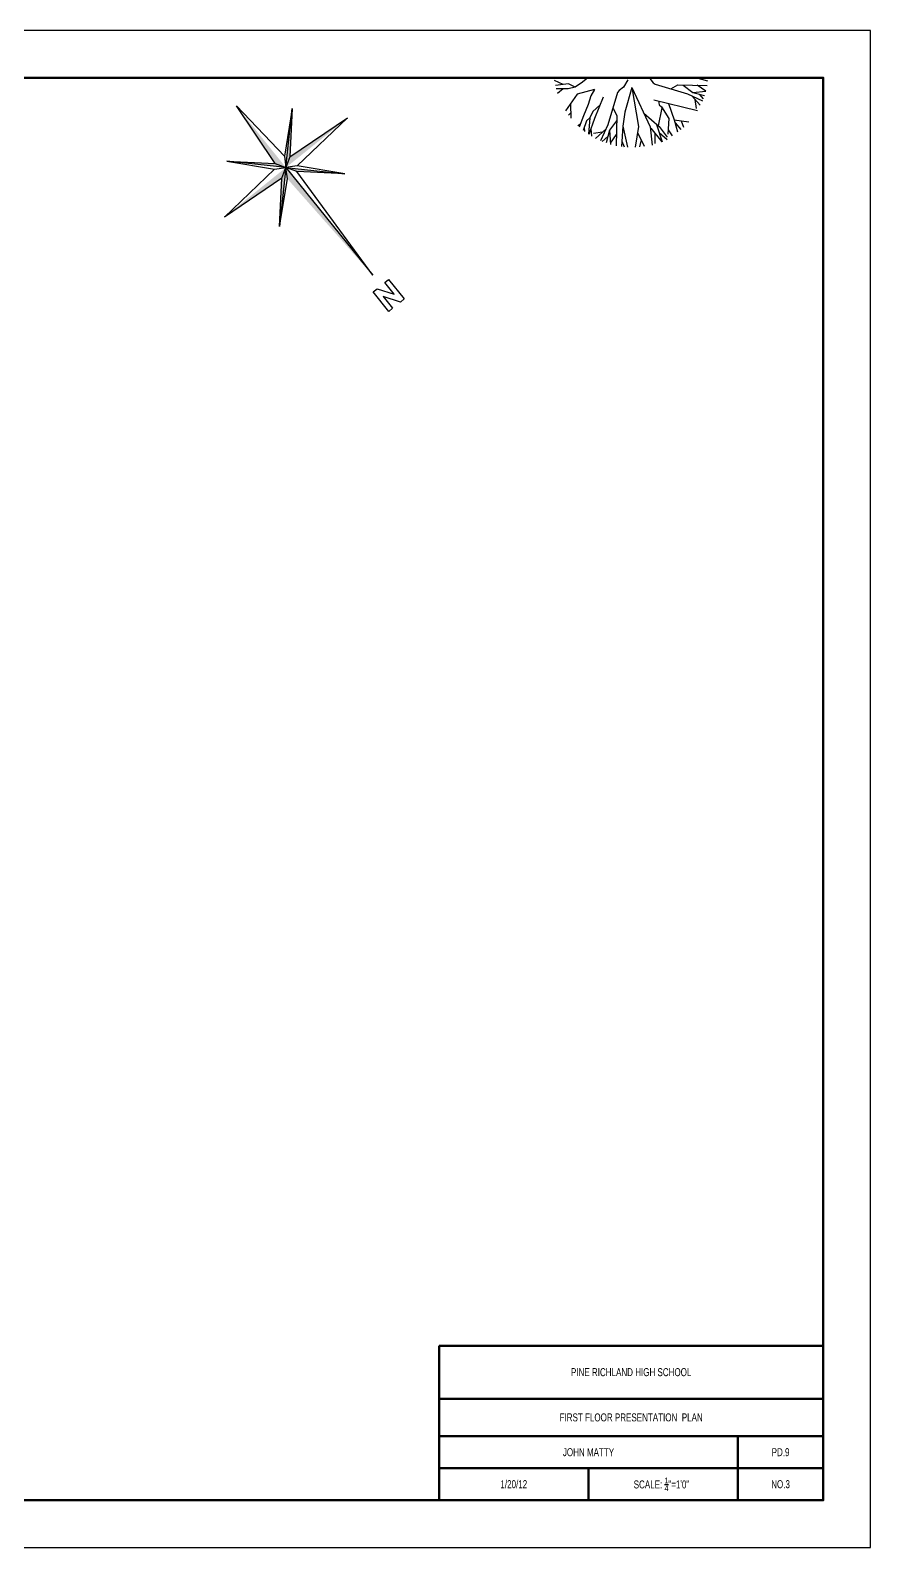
# Model space of a CAD drawing. Header units: inches. Extents: x 43 to 7578, y 1297 to 3809.
# Drawn here: x 1133 to 1771, y 2657 to 3809 of the extents above; entities that cross this region are included whole.
import ezdxf

# ---------------------------------------------------------------- set-up
doc = ezdxf.new("R2010")
doc.units = ezdxf.units.IN
doc.header["$LTSCALE"] = 0.5
doc.header["$MEASUREMENT"] = 0
doc.layers.add('A-Anno-Note', color=231, linetype='Continuous', lineweight=25)
doc.layers.add('L-Site-Plnt', color=71, linetype='Continuous', lineweight=25)
doc.styles.get("Standard").update_dxf_attribs({"font": 'romans.shx', "width": 0.75})

# ---------------------------------------------------------------- blocks, each defined once
blk = doc.blocks.new('Anno_North_K_Metric')
at = {"color": 0, "linetype": 'ByBlock', "lineweight": -2}
for p, q in [((-0.5, 0.83), (0, 6.67)), ((0.5, 0.83), (0, 6.67)), ((0, 0), (-3.54, 3.54)), ((-3.54, 3.54), (-0.83, 0.5)), ((0, 0), (-3.54, 3.54)), ((-3.54, 3.54), (-0.5, 0.83)), ((0, 0), (3.54, 3.54)), ((0, 0), (3.54, 3.54)), ((3.54, 3.54), (0.5, 0.83)), ((3.54, 3.54), (0.83, 0.5)), ((-0.83, 0.5), (-6.67, 0)), ((-0.83, -0.5), (-6.67, 0)), ((0, 0), (-3.54, -3.54)), ((0, 0), (-3.54, -3.54)), ((-0.83, 0.5), (0, 0)), ((-0.83, -0.5), (0, 0)), ((-0.83, -0.5), (0, 0)), ((-0.5, 0.83), (0, 0)), ((-0.5, 0.83), (0, 0)), ((-0.5, -0.83), (0, 0)), ((0.5, 0.83), (0, 0)), ((0.83, 0.5), (0, 0)), ((0.83, 0.5), (0, 0)), ((0.83, 0.5), (0, 0)), ((0, 0), (11.67, 0)), ((0, 0), (3.54, -3.54)), ((0, 0), (3.54, -3.54)), ((0, 0), (0, 0)), ((0, 0), (0, 0)), ((0, 0), (0, 0)), ((0, 0), (0, 0)), ((0, 0), (0, 0)), ((0, 0), (0, 0)), ((0, 0), (0, 0)), ((0, 0), (0, 0)), ((0.5, -0.83), (0, 0)), ((0, 0), (0, 0)), ((0, 0), (0, 0)), ((0, 0), (0, 0)), ((0, 0), (0, 0)), ((0.5, -0.83), (0, 0)), ((0, 0), (0, 0)), ((0, 0), (0, 0)), ((0, 0), (0, 0)), ((0, 0), (0, 0)), ((0.83, -0.5), (0, 0)), ((11.67, 0), (0.83, 0.5)), ((12.79, 0.41), (12.79, 0.83)), ((12.79, 0.83), (14.89, 0.83)), ((14.05, 0.41), (12.79, 0.41)), ((12.79, -0.43), (14.05, 0.41)), ((14.89, 0.41), (13.63, -0.43)), ((14.89, 0.83), (14.89, 0.41)), ((-3.54, -3.54), (-0.83, -0.5)), ((-3.54, -3.54), (-0.5, -0.83)), ((-0.5, -0.83), (0, -6.67)), ((0.5, -0.83), (0, -6.67)), ((3.54, -3.54), (0.5, -0.83)), ((3.54, -3.54), (0.83, -0.5)), ((12.79, -0.85), (12.79, -0.43)), ((14.89, -0.85), (12.79, -0.85)), ((13.63, -0.43), (14.89, -0.43)), ((14.89, -0.43), (14.89, -0.85))]:
    blk.add_line(p, q, dxfattribs=at)
for points in [[(0, 6.67), (0, 0), (-0.5, 0.83)], [(-3.54, 3.54), (0, 0), (-0.5, 0.83)], [(3.54, 3.54), (0, 0), (0.83, 0.5)], [(-6.67, 0), (0, 0), (-0.83, -0.5)], [(-3.54, -3.54), (0, 0), (-0.83, -0.5)], [(0, 0), (11.67, 0), (0.83, -0.5)], [(0, -6.67), (0, 0), (0.5, -0.83)], [(3.54, -3.54), (0, 0), (0.5, -0.83)]]:
    blk.add_solid(points, dxfattribs=at)

msp = doc.modelspace()

# ---------------------------------------------------------------- linework, layer by layer
at = {"lineweight": 70}
for p, q in [((1734.74877, 2810.36549), (1443.14877, 2810.36549)), ((1443.14877, 2810.36549), (1443.14877, 2693.07749)), ((1443.14877, 2770.18949), (1734.74877, 2770.18949)), ((1443.14877, 2741.67749), (1734.74877, 2741.67749)), ((1669.94877, 2717.37749), (1669.94877, 2741.67749)), ((1443.14877, 2717.37749), (1734.74877, 2717.37749)), ((1556.54877, 2693.07749), (1556.54877, 2717.37749)), ((1669.94877, 2693.07749), (1669.94877, 2717.37749))]:
    msp.add_line(p, q, dxfattribs=at)
msp.add_lwpolyline([(42.74877, 3809.07749), (42.74877, 2657.07749), (1770.74877, 2657.07749), (1770.74877, 3809.07749)], close=True)
msp.add_lwpolyline([(78.74877, 3773.07749), (78.74877, 2693.07749), (1734.74877, 2693.07749), (1734.74877, 3773.07749)], close=True, dxfattribs=at)
at = {"layer": 'L-Site-Plnt', "color": 7}
for p, q in [((1531.72397, 3773.07749), (1530.59545, 3772.5499)), ((1537.37521, 3768.01294), (1530.80989, 3770.87278)), ((1537.37521, 3768.01294), (1531.44385, 3767.2423)), ((1541.40649, 3768.48982), (1537.37521, 3768.01294)), ((1546.36777, 3765.99862), (1541.40649, 3768.48982)), ((1552.08457, 3769.84858), (1546.36777, 3765.99862)), ((1555.96201, 3773.07749), (1552.08457, 3769.84858)), ((1586.40397, 3771.40594), (1583.02189, 3765.8593)), ((1602.22403, 3773.07749), (1603.10797, 3772.5385)), ((1604.48308, 3773.07749), (1603.10797, 3772.5385)), ((1603.10797, 3772.5385), (1605.63037, 3769.27114)), ((1605.63037, 3769.27114), (1607.08597, 3768.18538)), ((1607.08597, 3768.18538), (1631.66233, 3760.83106)), ((1619.16493, 3764.73418), (1624.41901, 3767.61442)), ((1624.41901, 3767.61442), (1624.48669, 3767.60458)), ((1624.48669, 3767.60458), (1646.68621, 3767.18734)), ((1628.48125, 3767.34958), (1635.69469, 3761.9527)), ((1647.26797, 3770.43802), (1637.92859, 3773.07749)), ((1645.58833, 3762.80122), (1639.06945, 3767.3305)), ((1541.00329, 3764.58574), (1532.05201, 3764.61058)), ((1537.35973, 3764.5597), (1533.05233, 3761.14198)), ((1548.00625, 3760.6015), (1539.19729, 3747.93598)), ((1546.36777, 3765.99862), (1541.00329, 3764.58574)), ((1561.11301, 3764.25838), (1548.00625, 3760.6015)), ((1558.36393, 3759.2653), (1556.28601, 3752.70082)), ((1561.11301, 3764.25838), (1558.36393, 3759.2653)), ((1567.69381, 3758.46922), (1561.13365, 3742.09414)), ((1578.66877, 3761.88142), (1571.31445, 3737.30494)), ((1579.75465, 3763.33702), (1578.66877, 3761.88142)), ((1583.02189, 3765.8593), (1579.75465, 3763.33702)), ((1589.51137, 3765.71962), (1584.09601, 3746.9983)), ((1589.51137, 3765.71962), (1594.60501, 3736.0339)), ((1589.51137, 3765.71962), (1603.36885, 3735.70726)), ((1606.04233, 3756.29962), (1639.18009, 3748.31578)), ((1631.66233, 3760.83106), (1642.96765, 3755.54518)), ((1634.89009, 3759.32182), (1641.36697, 3752.18734)), ((1635.69469, 3761.9527), (1645.59649, 3762.80194)), ((1635.69469, 3761.9527), (1644.57121, 3759.60598)), ((1637.31781, 3756.64762), (1638.24373, 3749.8399)), ((1640.50009, 3760.68226), (1643.61769, 3757.08706)), ((1543.02265, 3746.4199), (1541.42101, 3744.63898)), ((1542.95221, 3753.33478), (1543.06273, 3742.48042)), ((1552.80877, 3744.2653), (1549.52569, 3735.59266)), ((1556.28601, 3752.70082), (1552.80877, 3744.2653)), ((1559.79793, 3747.3553), (1557.52345, 3742.77742)), ((1565.24773, 3752.36338), (1559.79793, 3747.3553)), ((1575.21769, 3749.80234), (1578.09781, 3744.54826)), ((1578.08797, 3744.48058), (1577.65513, 3721.4437)), ((1578.09781, 3744.54826), (1578.08797, 3744.48058)), ((1584.09601, 3746.9983), (1582.70101, 3736.23454)), ((1598.48713, 3746.2801), (1610.19973, 3736.01518)), ((1612.24165, 3750.34402), (1609.41637, 3736.70182)), ((1609.60021, 3755.44246), (1610.23873, 3752.50738)), ((1610.23873, 3752.50738), (1611.87373, 3750.9103)), ((1611.87373, 3750.9103), (1617.57157, 3742.14346)), ((1617.31573, 3753.58354), (1621.48297, 3741.0697)), ((1550.36137, 3737.80006), (1548.46165, 3736.58242)), ((1555.14949, 3740.37922), (1552.41901, 3733.13278)), ((1553.17729, 3735.14506), (1553.61949, 3732.2023)), ((1557.52345, 3742.77742), (1555.14949, 3740.37922)), ((1557.52345, 3742.77742), (1556.42953, 3730.2079)), ((1561.13365, 3742.09414), (1556.75113, 3729.99514)), ((1558.33381, 3734.36458), (1558.89241, 3728.65282)), ((1569.80533, 3734.07718), (1561.95121, 3726.94714)), ((1571.31445, 3737.30494), (1565.64889, 3725.18758)), ((1572.43609, 3733.27258), (1569.86521, 3723.54802)), ((1577.83297, 3740.48602), (1572.43609, 3733.27258)), ((1572.43609, 3733.27258), (1573.36345, 3722.46082)), ((1582.70101, 3736.23454), (1581.56869, 3720.80602)), ((1582.70101, 3736.23454), (1586.21557, 3720.39514)), ((1594.60501, 3736.0339), (1591.95829, 3720.39682)), ((1603.36885, 3735.70726), (1604.78029, 3721.9333)), ((1603.86721, 3734.79226), (1612.27753, 3724.3747)), ((1608.26917, 3737.70718), (1612.57597, 3724.49506)), ((1610.19973, 3736.01518), (1616.25469, 3728.06638)), ((1617.57157, 3742.14346), (1616.85973, 3730.18258)), ((1617.06637, 3733.65418), (1619.98381, 3729.09898)), ((1621.48297, 3741.0697), (1624.14421, 3731.91958)), ((1621.48297, 3741.0697), (1632.67681, 3739.6561)), ((1622.39269, 3738.78574), (1626.55681, 3733.80958)), ((1626.98689, 3740.37466), (1628.64949, 3735.62326)), ((1567.13113, 3731.64946), (1560.32329, 3730.72354)), ((1571.16577, 3728.4673), (1566.81661, 3724.69594)), ((1573.28461, 3723.37906), (1577.81401, 3729.89782)), ((1581.85633, 3724.81534), (1581.86605, 3724.88302)), ((1581.86605, 3724.88302), (1583.66437, 3720.57478)), ((1593.84901, 3731.56726), (1598.89897, 3721.15234)), ((1596.59305, 3725.90818), (1595.23105, 3720.64918)), ((1606.91065, 3731.02246), (1606.88461, 3723.08686)), ((1610.31661, 3731.42602), (1616.19493, 3726.10558))]:
    msp.add_line(p, q, dxfattribs=at)

# ---------------------------------------------------------------- block references
at = {"layer": 'A-Anno-Note', "color": 7, "xscale": 8.999999999999957, "yscale": 8.999999999999957, "zscale": 8.999999999999957, "rotation": 308.8202676105928}
msp.add_blockref('Anno_North_K_Metric', (1326.85537, 3704.90915), dxfattribs=at)

# ---------------------------------------------------------------- texts
at = {"color": 7, "char_height": 6.075, "attachment_point": 5}
for s, width, insert in [('{\\fCityBlueprint|b0|i0|c2|p2;PINE RICHLAND HIGH SCHOOL}', 125.360318, (1588.94877, 2790.27749)), ('{\\fCityBlueprint|b0|i0|c2|p2;FIRST FLOOR PRESENTATION  PLAN}', 109.4162919, (1588.94877, 2755.93349)), ('{\\fCityBlueprint|b0|i0|c2|p2;JOHN MATTY}', 58.5197, (1556.54877, 2729.52749)), ('{\\fCityBlueprint|b0|i0|c2|p2;PD.9}', 0.2333352, (1702.34877, 2729.52749)), ('{\\fCityBlueprint|b0|i0|c2|p2;1/20/12}', 0.3315574, (1499.84877, 2705.22749)), ('\\A1;{\\fCityBlueprint|b0|i0|c2|p2;SCALE: \\H0.7x;\\S1/4;\\H1.4286x;"=1\'0"}', 76.2026687, (1611.94264, 2705.07486)), ('{\\fCityBlueprint|b0|i0|c2|p2;NO.3}', 0.2333352, (1702.34877, 2705.22749))]:
    msp.add_mtext_dynamic_manual_height_columns(s, width=width, gutter_width=1, heights=[0], dxfattribs=dict(at, insert=insert))

doc.saveas('drawing.dxf')
